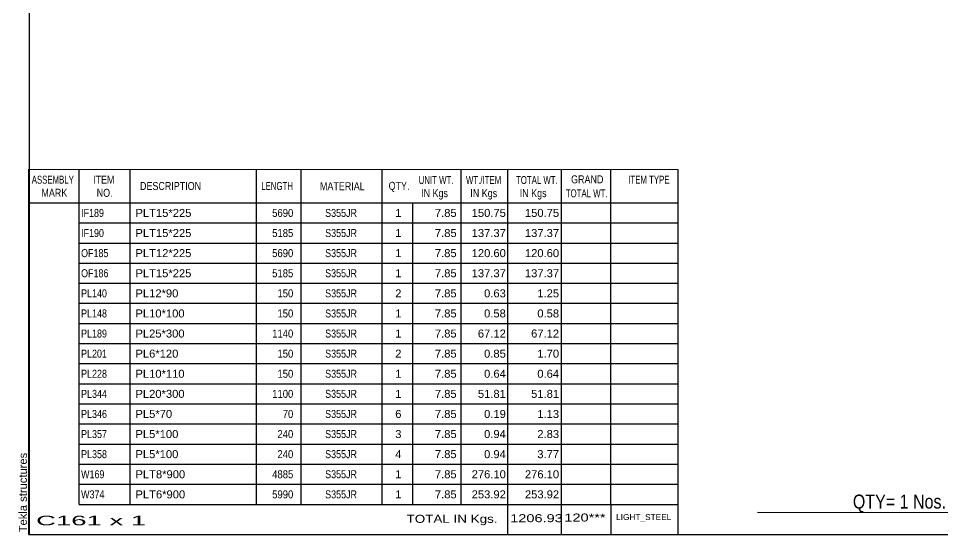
# Model space of a CAD drawing. Header units: millimetres. Extents: x -323 to 90, y -153 to 134.
# Drawn here: x -322.6 to -102.1, y -153.5 to -30.3 of the extents above; entities that cross this region are included whole.
import ezdxf

# ---------------------------------------------------------------- set-up
doc = ezdxf.new("R2010")
doc.units = ezdxf.units.MM
doc.styles.add('Arial', font='ARIAL.TTF', dxfattribs={"height": 0.2})
doc.styles.add('Arial Narrow', font='ARIALN.TTF', dxfattribs={"height": 0.2})

# ---------------------------------------------------------------- blocks, each defined once
blk = doc.blocks.new('Unknown-622305813-1210')
at = {"color": 5, "linetype": 'Continuous'}
for p, q in [((-320.13, 133.56), (-320.13, -153.44)), ((-320.13, -153.44), (89.87, -153.44))]:
    blk.add_line(p, q, dxfattribs=at)
at = {"color": 174, "linetype": 'Continuous', "style": 'Arial'}
blk.add_text('Tekla structures', height=1.9102, rotation=90, dxfattribs=at).set_placement((-320.63, -152.94))
blk = doc.blocks.new('CBS_BOM-622305813-5792')
at = {"color": 7, "linetype": 'Continuous'}
for p, q in [((-320.16, -74.27), (-320.16, -66.27)), ((-320.16, -66.27), (-165.24, -66.28)), ((-308.16, -74.27), (-308.16, -66.27)), ((-295.97, -74.27), (-295.97, -66.27)), ((-265.8, -74.27), (-265.8, -66.27)), ((-255.13, -74.27), (-255.13, -66.27)), ((-235.81, -74.27), (-235.81, -66.27)), ((-217.01, -74.27), (-217.01, -66.27)), ((-205.8, -74.27), (-205.8, -66.27)), ((-193.01, -74.27), (-193.01, -66.27)), ((-181.26, -74.27), (-181.26, -66.27)), ((-165.24, -66.28), (-165.24, -74.27)), ((-320.16, -74.27), (-165.24, -74.27)), ((-320.16, -79.07), (-320.16, -74.27)), ((-308.16, -79.07), (-308.16, -74.27)), ((-295.97, -79.07), (-295.97, -74.27)), ((-265.8, -79.07), (-265.8, -74.27)), ((-255.13, -79.07), (-255.13, -74.27)), ((-235.81, -79.07), (-235.81, -74.27)), ((-228.54, -79.07), (-228.54, -74.27)), ((-217.01, -79.07), (-217.01, -74.27)), ((-205.8, -79.07), (-205.8, -74.27)), ((-193.01, -79.07), (-193.01, -74.27)), ((-181.24, -79.07), (-181.24, -74.27)), ((-165.24, -74.28), (-165.24, -79.07)), ((-320.16, -83.87), (-320.16, -79.07)), ((-308.16, -79.07), (-165.24, -79.07)), ((-308.16, -83.87), (-308.16, -79.07)), ((-295.97, -83.87), (-295.97, -79.07)), ((-265.8, -83.87), (-265.8, -79.07)), ((-255.13, -83.87), (-255.13, -79.07)), ((-235.81, -83.87), (-235.81, -79.07)), ((-228.54, -83.87), (-228.54, -79.07)), ((-217.01, -83.87), (-217.01, -79.07)), ((-205.8, -83.87), (-205.8, -79.07)), ((-193.01, -83.87), (-193.01, -79.07)), ((-181.24, -83.87), (-181.24, -79.07)), ((-165.24, -79.08), (-165.24, -83.87)), ((-320.16, -88.67), (-320.16, -83.87)), ((-308.16, -83.87), (-165.24, -83.87)), ((-308.16, -88.67), (-308.16, -83.87)), ((-295.97, -88.67), (-295.97, -83.87)), ((-265.8, -88.67), (-265.8, -83.87)), ((-255.13, -88.67), (-255.13, -83.87)), ((-235.81, -88.67), (-235.81, -83.87)), ((-228.54, -88.67), (-228.54, -83.87)), ((-217.01, -88.67), (-217.01, -83.87)), ((-205.8, -88.67), (-205.8, -83.87)), ((-193.01, -88.67), (-193.01, -83.87)), ((-181.24, -88.67), (-181.24, -83.87)), ((-165.24, -83.88), (-165.24, -88.67)), ((-320.16, -93.47), (-320.16, -88.67)), ((-308.16, -88.67), (-165.24, -88.67)), ((-308.16, -93.47), (-308.16, -88.67)), ((-295.97, -93.47), (-295.97, -88.67)), ((-265.8, -93.47), (-265.8, -88.67)), ((-255.13, -93.47), (-255.13, -88.67)), ((-235.81, -93.47), (-235.81, -88.67)), ((-228.54, -93.47), (-228.54, -88.67)), ((-217.01, -93.47), (-217.01, -88.67)), ((-205.8, -93.47), (-205.8, -88.67)), ((-193.01, -93.47), (-193.01, -88.67)), ((-181.24, -93.47), (-181.24, -88.67)), ((-165.24, -88.68), (-165.24, -93.47)), ((-320.16, -98.27), (-320.16, -93.47)), ((-308.16, -93.47), (-165.24, -93.47)), ((-308.16, -98.27), (-308.16, -93.47)), ((-295.97, -98.27), (-295.97, -93.47)), ((-265.8, -98.27), (-265.8, -93.47)), ((-255.13, -98.27), (-255.13, -93.47)), ((-235.81, -98.27), (-235.81, -93.47)), ((-228.54, -98.27), (-228.54, -93.47)), ((-217.01, -98.27), (-217.01, -93.47)), ((-205.8, -98.27), (-205.8, -93.47)), ((-193.01, -98.27), (-193.01, -93.47)), ((-181.24, -98.27), (-181.24, -93.47)), ((-165.24, -93.48), (-165.24, -98.27)), ((-320.16, -103.07), (-320.16, -98.27)), ((-308.16, -98.27), (-165.24, -98.27)), ((-308.16, -103.07), (-308.16, -98.27)), ((-295.97, -103.07), (-295.97, -98.27)), ((-265.8, -103.07), (-265.8, -98.27)), ((-255.13, -103.07), (-255.13, -98.27)), ((-235.81, -103.07), (-235.81, -98.27)), ((-228.54, -103.07), (-228.54, -98.27)), ((-217.01, -103.07), (-217.01, -98.27)), ((-205.8, -103.07), (-205.8, -98.27)), ((-193.01, -103.07), (-193.01, -98.27)), ((-181.24, -103.07), (-181.24, -98.27)), ((-165.24, -98.28), (-165.24, -103.07)), ((-320.16, -107.87), (-320.16, -103.07)), ((-308.16, -103.07), (-165.24, -103.07)), ((-308.16, -107.87), (-308.16, -103.07)), ((-295.97, -107.87), (-295.97, -103.07)), ((-265.8, -107.87), (-265.8, -103.07)), ((-255.13, -107.87), (-255.13, -103.07)), ((-235.81, -107.87), (-235.81, -103.07)), ((-228.54, -107.87), (-228.54, -103.07)), ((-217.01, -107.87), (-217.01, -103.07)), ((-205.8, -107.87), (-205.8, -103.07)), ((-193.01, -107.87), (-193.01, -103.07)), ((-181.24, -107.87), (-181.24, -103.07)), ((-165.24, -103.08), (-165.24, -107.87)), ((-320.16, -112.67), (-320.16, -107.87)), ((-308.16, -107.87), (-165.24, -107.87)), ((-308.16, -112.67), (-308.16, -107.87)), ((-295.97, -112.67), (-295.97, -107.87)), ((-265.8, -112.67), (-265.8, -107.87)), ((-255.13, -112.67), (-255.13, -107.87)), ((-235.81, -112.67), (-235.81, -107.87)), ((-228.54, -112.67), (-228.54, -107.87)), ((-217.01, -112.67), (-217.01, -107.87)), ((-205.8, -112.67), (-205.8, -107.87)), ((-193.01, -112.67), (-193.01, -107.87)), ((-181.24, -112.67), (-181.24, -107.87)), ((-165.24, -107.88), (-165.24, -112.67)), ((-320.16, -117.47), (-320.16, -112.67)), ((-308.16, -112.67), (-165.24, -112.67)), ((-308.16, -117.47), (-308.16, -112.67)), ((-295.97, -117.47), (-295.97, -112.67)), ((-265.8, -117.47), (-265.8, -112.67)), ((-255.13, -117.47), (-255.13, -112.67)), ((-235.81, -117.47), (-235.81, -112.67)), ((-228.54, -117.47), (-228.54, -112.67)), ((-217.01, -117.47), (-217.01, -112.67)), ((-205.8, -117.47), (-205.8, -112.67)), ((-193.01, -117.47), (-193.01, -112.67)), ((-181.24, -117.47), (-181.24, -112.67)), ((-165.24, -112.68), (-165.24, -117.47)), ((-320.16, -122.27), (-320.16, -117.47)), ((-308.16, -117.47), (-165.24, -117.47)), ((-308.16, -122.27), (-308.16, -117.47)), ((-295.97, -122.27), (-295.97, -117.47)), ((-265.8, -122.27), (-265.8, -117.47)), ((-255.13, -122.27), (-255.13, -117.47)), ((-235.81, -122.27), (-235.81, -117.47)), ((-228.54, -122.27), (-228.54, -117.47)), ((-217.01, -122.27), (-217.01, -117.47)), ((-205.8, -122.27), (-205.8, -117.47)), ((-193.01, -122.27), (-193.01, -117.47)), ((-181.24, -122.27), (-181.24, -117.47)), ((-165.24, -117.48), (-165.24, -122.27)), ((-320.16, -127.07), (-320.16, -122.27)), ((-308.16, -122.27), (-165.24, -122.27)), ((-308.16, -127.07), (-308.16, -122.27)), ((-295.97, -127.07), (-295.97, -122.27)), ((-265.8, -127.07), (-265.8, -122.27)), ((-255.13, -127.07), (-255.13, -122.27)), ((-235.81, -127.07), (-235.81, -122.27)), ((-228.54, -127.07), (-228.54, -122.27)), ((-217.01, -127.07), (-217.01, -122.27)), ((-205.8, -127.07), (-205.8, -122.27)), ((-193.01, -127.07), (-193.01, -122.27)), ((-181.24, -127.07), (-181.24, -122.27)), ((-165.24, -122.28), (-165.24, -127.07)), ((-320.16, -131.87), (-320.16, -127.07)), ((-308.16, -127.07), (-165.24, -127.07)), ((-308.16, -131.87), (-308.16, -127.07)), ((-295.97, -131.87), (-295.97, -127.07)), ((-265.8, -131.87), (-265.8, -127.07)), ((-255.13, -131.87), (-255.13, -127.07)), ((-235.81, -131.87), (-235.81, -127.07)), ((-228.54, -131.87), (-228.54, -127.07)), ((-217.01, -131.87), (-217.01, -127.07)), ((-205.8, -131.87), (-205.8, -127.07)), ((-193.01, -131.87), (-193.01, -127.07)), ((-181.24, -131.87), (-181.24, -127.07)), ((-165.24, -127.08), (-165.24, -131.87)), ((-320.16, -136.67), (-320.16, -131.87)), ((-308.16, -131.87), (-165.24, -131.87)), ((-308.16, -136.67), (-308.16, -131.87)), ((-295.97, -136.67), (-295.97, -131.87)), ((-265.8, -136.67), (-265.8, -131.87)), ((-255.13, -136.67), (-255.13, -131.87)), ((-235.81, -136.67), (-235.81, -131.87)), ((-228.54, -136.67), (-228.54, -131.87)), ((-217.01, -136.67), (-217.01, -131.87)), ((-205.8, -136.67), (-205.8, -131.87)), ((-193.01, -136.67), (-193.01, -131.87)), ((-181.24, -136.67), (-181.24, -131.87)), ((-165.24, -131.88), (-165.24, -136.67)), ((-320.16, -141.47), (-320.16, -136.67)), ((-308.16, -136.67), (-165.24, -136.67)), ((-308.16, -141.47), (-308.16, -136.67)), ((-295.97, -141.47), (-295.97, -136.67)), ((-265.8, -141.47), (-265.8, -136.67)), ((-255.13, -141.47), (-255.13, -136.67)), ((-235.81, -141.47), (-235.81, -136.67)), ((-228.54, -141.47), (-228.54, -136.67)), ((-217.01, -141.47), (-217.01, -136.67)), ((-205.8, -141.47), (-205.8, -136.67)), ((-193.01, -141.47), (-193.01, -136.67)), ((-181.24, -141.47), (-181.24, -136.67)), ((-165.24, -136.68), (-165.24, -141.47)), ((-320.16, -146.27), (-320.16, -141.47)), ((-308.16, -141.47), (-165.24, -141.47)), ((-308.16, -146.27), (-308.16, -141.47)), ((-295.97, -146.27), (-295.97, -141.47)), ((-265.8, -146.27), (-265.8, -141.47)), ((-255.13, -146.27), (-255.13, -141.47)), ((-235.81, -146.27), (-235.81, -141.47)), ((-228.54, -146.27), (-228.54, -141.47)), ((-217.01, -146.27), (-217.01, -141.47)), ((-205.8, -146.27), (-205.8, -141.47)), ((-193.01, -146.27), (-193.01, -141.47)), ((-181.24, -146.27), (-181.24, -141.47)), ((-165.24, -141.48), (-165.24, -146.27)), ((-320.16, -153.47), (-320.16, -146.29)), ((-308.16, -146.27), (-165.24, -146.27)), ((-205.8, -153.47), (-205.8, -146.29)), ((-193.01, -153.47), (-193.01, -146.29)), ((-181.2, -153.47), (-181.2, -146.29)), ((-165.24, -146.27), (-165.24, -153.47)), ((-320.16, -153.47), (-165.24, -153.47))]:
    blk.add_line(p, q, dxfattribs=at)
at = {"color": 3, "linetype": 'Continuous', "style": 'Arial'}
for s, height, width, p in [('ASSEMBLY', 1.91, 0.7, (-319.48, -69.7)), ('ITEM', 1.91, 0.8, (-304.83, -69.7)), ('UNIT WT.', 1.91, 0.7, (-227.12, -69.78)), ('WT./ITEM', 1.91, 0.7, (-215.83, -69.78)), ('TOTAL WT.', 1.91, 0.7, (-203.89, -69.78)), ('GRAND', 1.91, 0.8, (-190.74, -69.62)), ('ITEM TYPE', 1.91, 0.7, (-177.1, -69.7)), ('DESCRIPTION', 1.9102, 0.8, (-293.64, -71.21)), ('LENGTH', 1.91, 0.7, (-264.7, -71.21)), ('MATERIAL', 1.91, 0.8, (-250.68, -71.25)), ('QTY.', 1.91, 0.8, (-234.29, -71.17)), ('MARK', 1.91, 0.8, (-317.16, -72.84)), ('NO.', 1.91, 0.8, (-303.97, -72.84)), ('IN Kgs', 1.91, 0.8, (-226.54, -72.92)), ('IN Kgs', 1.91, 0.8, (-214.79, -72.92)), ('IN Kgs', 1.91, 0.8, (-203, -72.92)), ('TOTAL WT.', 1.91, 0.7, (-192, -72.96))]:
    blk.add_text(s, height=height, dxfattribs=dict(at, width=width)).set_placement(p)
at = {"color": 7, "linetype": 'Continuous', "style": 'Arial'}
for s, width, p in [('IF189', 0.8, (-307.7, -77.64)), ('5690', 0.85, (-262.09, -77.64)), ('S355JR', 0.8, (-249.44, -77.64)), ('IF190', 0.8, (-307.7, -82.44)), ('5185', 0.85, (-262.09, -82.44)), ('S355JR', 0.8, (-249.44, -82.44)), ('OF185', 0.8, (-307.7, -87.24)), ('5690', 0.85, (-262.09, -87.24)), ('S355JR', 0.8, (-249.44, -87.24)), ('OF186', 0.8, (-307.7, -92.04)), ('5185', 0.85, (-262.09, -92.04)), ('S355JR', 0.8, (-249.44, -92.04)), ('PL140', 0.8, (-307.7, -96.84)), ('150', 0.85, (-260.83, -96.84)), ('S355JR', 0.8, (-249.44, -96.84)), ('PL148', 0.8, (-307.7, -101.64)), ('150', 0.85, (-260.83, -101.64)), ('S355JR', 0.8, (-249.44, -101.64)), ('PL189', 0.8, (-307.7, -106.44)), ('1140', 0.85, (-262.09, -106.44)), ('S355JR', 0.8, (-249.44, -106.44)), ('PL201', 0.8, (-307.7, -111.24)), ('150', 0.85, (-260.83, -111.24)), ('S355JR', 0.8, (-249.44, -111.24)), ('PL228', 0.8, (-307.7, -116.04)), ('150', 0.85, (-260.83, -116.04)), ('S355JR', 0.8, (-249.44, -116.04)), ('PL344', 0.8, (-307.7, -120.84)), ('1100', 0.85, (-262.09, -120.84)), ('S355JR', 0.8, (-249.44, -120.84)), ('PL346', 0.8, (-307.7, -125.64)), ('70', 0.85, (-259.57, -125.64)), ('S355JR', 0.8, (-249.44, -125.64)), ('PL357', 0.8, (-307.7, -130.44)), ('240', 0.85, (-260.83, -130.44)), ('S355JR', 0.8, (-249.44, -130.44)), ('PL358', 0.8, (-307.7, -135.24)), ('240', 0.85, (-260.83, -135.24)), ('S355JR', 0.8, (-249.44, -135.24)), ('W169', 0.8, (-307.7, -140.04)), ('4885', 0.85, (-262.09, -140.04)), ('S355JR', 0.8, (-249.44, -140.04)), ('W374', 0.8, (-307.7, -144.84)), ('5990', 0.85, (-262.09, -144.84)), ('S355JR', 0.8, (-249.44, -144.84))]:
    blk.add_text(s, height=1.91, dxfattribs=dict(at, width=width)).set_placement(p)
for s, p in [('PLT15*225', (-294.72, -77.64)), ('1', (-232.72, -77.64)), ('7.85', (-223.25, -77.64)), ('150.75', (-214.47, -77.64)), ('150.75', (-201.76, -77.64)), ('PLT15*225', (-294.72, -82.44)), ('1', (-232.72, -82.44)), ('7.85', (-223.25, -82.44)), ('137.37', (-214.47, -82.44)), ('137.37', (-201.76, -82.44)), ('PLT12*225', (-294.72, -87.24)), ('1', (-232.72, -87.24)), ('7.85', (-223.25, -87.24)), ('120.60', (-214.47, -87.24)), ('120.60', (-201.76, -87.24)), ('PLT15*225', (-294.72, -92.04)), ('1', (-232.72, -92.04)), ('7.85', (-223.25, -92.04)), ('137.37', (-214.47, -92.04)), ('137.37', (-201.76, -92.04)), ('PL12*90', (-294.72, -96.84)), ('2', (-232.72, -96.84)), ('7.85', (-223.25, -96.84)), ('0.63', (-211.51, -96.84)), ('1.25', (-198.8, -96.84)), ('PL10*100', (-294.72, -101.64)), ('1', (-232.72, -101.64)), ('7.85', (-223.25, -101.64)), ('0.58', (-211.51, -101.64)), ('0.58', (-198.8, -101.64)), ('PL25*300', (-294.72, -106.44)), ('1', (-232.72, -106.44)), ('7.85', (-223.25, -106.44)), ('67.12', (-212.99, -106.44)), ('67.12', (-200.28, -106.44)), ('PL6*120', (-294.72, -111.24)), ('2', (-232.72, -111.24)), ('7.85', (-223.25, -111.24)), ('0.85', (-211.51, -111.24)), ('1.70', (-198.8, -111.24)), ('PL10*110', (-294.72, -116.04)), ('1', (-232.72, -116.04)), ('7.85', (-223.25, -116.04)), ('0.64', (-211.51, -116.04)), ('0.64', (-198.8, -116.04)), ('PL20*300', (-294.72, -120.84)), ('1', (-232.72, -120.84)), ('7.85', (-223.25, -120.84)), ('51.81', (-212.99, -120.84)), ('51.81', (-200.28, -120.84)), ('PL5*70', (-294.72, -125.64)), ('6', (-232.72, -125.64)), ('7.85', (-223.25, -125.64)), ('0.19', (-211.51, -125.64)), ('1.13', (-198.8, -125.64)), ('PL5*100', (-294.72, -130.44)), ('3', (-232.72, -130.44)), ('7.85', (-223.25, -130.44)), ('0.94', (-211.51, -130.44)), ('2.83', (-198.8, -130.44)), ('PL5*100', (-294.72, -135.24)), ('4', (-232.72, -135.24)), ('7.85', (-223.25, -135.24)), ('0.94', (-211.51, -135.24)), ('3.77', (-198.8, -135.24)), ('PLT8*900', (-294.72, -140.04)), ('1', (-232.72, -140.04)), ('7.85', (-223.25, -140.04)), ('276.10', (-214.47, -140.04)), ('276.10', (-201.76, -140.04)), ('PLT6*900', (-294.72, -144.84)), ('1', (-232.72, -144.84)), ('7.85', (-223.25, -144.84)), ('253.92', (-214.47, -144.84)), ('253.92', (-201.76, -144.84))]:
    blk.add_text(s, height=1.91, dxfattribs=at).set_placement(p)
at = {"color": 6, "linetype": 'Continuous', "style": 'Arial'}
for s, height, width, p in [('C161 x 1', 2.292, 2.05, (-318.44, -151.28)), ('TOTAL IN Kgs.', 1.9102, 1.2, (-230, -150.68)), ('1206.93', 1.91, 1.3, (-205.27, -150.53)), ('120***', 1.91, 1.3, (-192.34, -150.37))]:
    blk.add_text(s, height=height, dxfattribs=dict(at, width=width)).set_placement(p)
blk.add_text('LIGHT_STEEL', height=1.4135, dxfattribs=at).set_placement((-179.99, -150.02))
blk = doc.blocks.new('CBS_CALLOFF-622305813-5793')
at = {"color": 7, "linetype": 'Continuous'}
blk.add_line((-146.25, -148.17), (-30.02, -148.19), dxfattribs=at)
at = {"color": 3, "linetype": 'Continuous', "style": 'Arial Narrow'}
blk.add_text('QTY= 1 Nos.      COLUMN     MKD : C161', height=3.3405, dxfattribs=at).set_placement((-123.49, -147.28))

msp = doc.modelspace()

# ---------------------------------------------------------------- block references
for name in ['Unknown-622305813-1210', 'CBS_BOM-622305813-5792', 'CBS_CALLOFF-622305813-5793']:
    msp.add_blockref(name, (0, 0))

doc.saveas('drawing.dxf')
